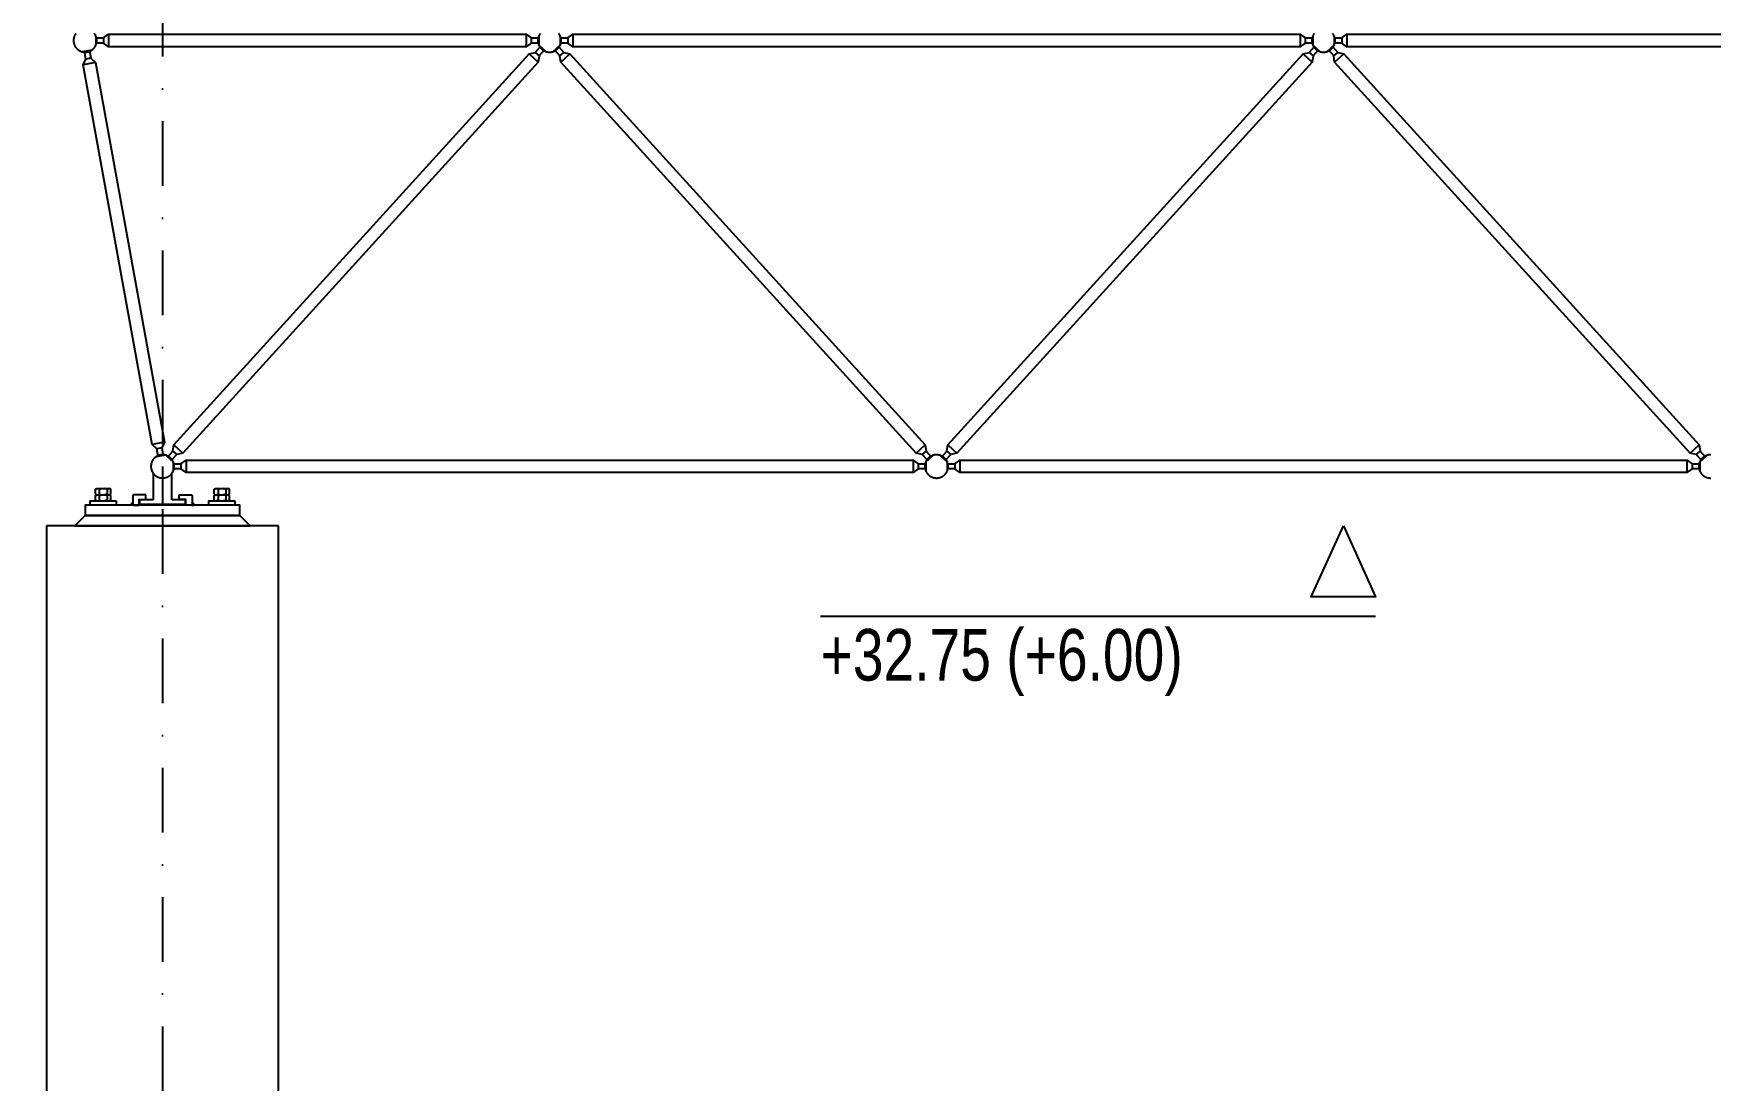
# Model space of a CAD drawing. Header units: centimetres. Extents: x 77182 to 116086, y 20619 to 33555.
# Drawn here: x 103015 to 103665, y 22325 to 22731 of the extents above; entities that cross this region are included whole.
import ezdxf

# ---------------------------------------------------------------- set-up
doc = ezdxf.new("R2010")
doc.units = ezdxf.units.CM
doc.header["$LTSCALE"] = 100
doc.linetypes.add('DASHDOT2', pattern=[0.5, 0.25, -0.125, 0, -0.125])
for name, color, linetype in [('A-ANNO-DIMS', 187, 'Continuous'), ('A-ANNO-GRID', 155, 'DASHDOT2'), ('A-ELEV-01', 255, 'Continuous'), ('A-ELEV-02', 253, 'Continuous')]:
    doc.layers.add(name, color=color, linetype=linetype)
doc.styles.add('Fields_100', font='act_simplex.shx', dxfattribs={"width": 0.8, "height": 20})
doc.dimstyles.new('FIELDS_100', dxfattribs={"dimscale": 0, "dimtxt": 20, "dimasz": 5, "dimexe": 5, "dimexo": 5, "dimgap": 5, "dimtad": 0, "dimdec": 0, "dimzin": 0, "dimdsep": 46, "dimtxsty": 'Fields_100', "dimblk": 'DOT', "dimcen": 0.09, "dimclrt": 50, "dimadec": 0, "dimazin": 0, "dimtfac": 1, "dimtdec": 0, "dimtix": 1, "dimtofl": 0, "dimtmove": 1, "dimatfit": 3, "dimfxl": 5, "dimfxlon": 1, "dimtolj": 1, "dimtzin": 0, "dimarcsym": 0})

# ---------------------------------------------------------------- blocks, each defined once
blk = doc.blocks.new('SOMUN')
for p, q in [((-9.8, 7.1), (-8.2, 8)), ((-9.8, 0.9), (-9.8, 7.1)), ((-9.8, 0.9), (-8.2, 0)), ((-8.2, 8), (-5, 8)), ((-8.2, 0), (-5, 0)), ((-5, 7.1), (-6.6, 8)), ((-5, 0.9), (-6.6, 0)), ((-5, 8), (5, 8)), ((-5, 7.1), (-1.7, 8)), ((-5, 7.1), (-5, 0.9)), ((-5, 0.9), (-1.7, 0)), ((-5, 0), (5, 0)), ((5, 7.1), (1.7, 8)), ((5, 0.9), (1.7, 0)), ((5, 8), (8.2, 8)), ((5, 7.1), (6.6, 8)), ((5, 7.1), (5, 0.9)), ((5, 0.9), (6.6, 0)), ((5, 0), (8.2, 0)), ((9.8, 7.1), (8.2, 8)), ((9.8, 0.9), (8.2, 0)), ((9.8, 0.9), (9.8, 7.1))]:
    blk.add_line(p, q)
blk = doc.blocks.new('_Dot')
at = {"color": 0, "linetype": 'ByBlock', "lineweight": -2}
blk.add_line((-0.5, 0), (-1, 0), dxfattribs=at)
at = {"color": 0, "linetype": 'ByBlock', "const_width": 0.5}
blk.add_lwpolyline([(-0.25, 0, 1), (0.25, 0, 1)], format="xyb", close=True, dxfattribs=at)
blk = doc.blocks.new('*D17')
at = {"layer": 'A-ANNO-DIMS', "color": 0, "lineweight": -2, "transparency": 16777216}
for p, q in [((103064.7, 23343.48), (103064.7, 23353.48)), ((103069.7, 23348.48), (103933.03, 23348.48)), ((104859.7, 23348.48), (103996.36, 23348.48)), ((104864.7, 23343.48), (104864.7, 23353.48))]:
    blk.add_line(p, q, dxfattribs=at)
at = {"layer": 'DEFPOINTS', "color": 0, "transparency": 16777216}
for p in [(104864.7, 23348.48), (103064.7, 22503.48), (104864.7, 22503.48)]:
    blk.add_point(p, dxfattribs=at)
at = {"layer": 'A-ANNO-DIMS', "color": 0, "lineweight": -2, "transparency": 16777216, "xscale": 5, "yscale": 5, "zscale": 5, "rotation": 180}
blk.add_blockref('_Dot', (103064.7, 23348.48), dxfattribs=at)
at = {"layer": 'A-ANNO-DIMS', "color": 0, "lineweight": -2, "transparency": 16777216, "xscale": 5, "yscale": 5, "zscale": 5}
blk.add_blockref('_Dot', (104864.7, 23348.48), dxfattribs=at)
at = {"layer": 'A-ANNO-DIMS', "color": 50, "transparency": 16777216, "insert": (103964.7, 23348.48), "char_height": 20, "attachment_point": 5, "style": 'Fields_100'}
blk.add_mtext('\\A1;1800', dxfattribs=at)
blk = doc.blocks.new('*D22')
at = {"layer": 'A-ANNO-DIMS', "color": 0, "lineweight": -2, "transparency": 16777216}
for p, q in [((102964.7, 23343.48), (102964.7, 23353.48)), ((102969.7, 23348.48), (102990.65, 23348.48)), ((103059.7, 23348.48), (103038.75, 23348.48)), ((103064.7, 23343.48), (103064.7, 23353.48))]:
    blk.add_line(p, q, dxfattribs=at)
at = {"layer": 'DEFPOINTS', "color": 0, "transparency": 16777216}
for p in [(103064.7, 23348.48), (102964.7, 22503.48), (103064.7, 22503.48)]:
    blk.add_point(p, dxfattribs=at)
at = {"layer": 'A-ANNO-DIMS', "color": 0, "lineweight": -2, "transparency": 16777216, "xscale": 5, "yscale": 5, "zscale": 5, "rotation": 180}
blk.add_blockref('_Dot', (102964.7, 23348.48), dxfattribs=at)
at = {"layer": 'A-ANNO-DIMS', "color": 0, "lineweight": -2, "transparency": 16777216, "xscale": 5, "yscale": 5, "zscale": 5}
blk.add_blockref('_Dot', (103064.7, 23348.48), dxfattribs=at)
at = {"layer": 'A-ANNO-DIMS', "color": 50, "transparency": 16777216, "insert": (103014.7, 23348.48), "char_height": 20, "attachment_point": 5, "style": 'Fields_100'}
blk.add_mtext('\\A1;100', dxfattribs=at)

msp = doc.modelspace()

# ---------------------------------------------------------------- hatches: boundary and pattern name
at = {"layer": 'A-ELEV-02'}
for points in [[(103053.2, 22548.69), (103053.5, 22548.39), (103052.5, 22548.39), (103052.5, 22548.42), (103052.5, 22548.45), (103052.5, 22548.49), (103052.51, 22548.52), (103052.51, 22548.56), (103052.52, 22548.59), (103052.53, 22548.62), (103052.53, 22548.66), (103052.54, 22548.69), (103052.56, 22548.72), (103052.57, 22548.75), (103052.58, 22548.79), (103052.59, 22548.82), (103052.61, 22548.85), (103052.63, 22548.88), (103052.64, 22548.91), (103052.66, 22548.94), (103052.68, 22548.96), (103052.7, 22548.99), (103052.72, 22549.02), (103052.74, 22549.04), (103052.77, 22549.07), (103052.79, 22549.09), (103052.82, 22549.12), (103052.84, 22549.14), (103052.87, 22549.16), (103052.89, 22549.18), (103052.92, 22549.2), (103052.95, 22549.22), (103052.98, 22549.24), (103053.01, 22549.26), (103053.04, 22549.28), (103053.07, 22549.29), (103053.1, 22549.3), (103053.13, 22549.32), (103053.17, 22549.33), (103053.2, 22549.34)], [(103076.2, 22548.69), (103075.9, 22548.39), (103076.9, 22548.39), (103076.9, 22548.42), (103076.9, 22548.45), (103076.89, 22548.49), (103076.89, 22548.52), (103076.88, 22548.56), (103076.88, 22548.59), (103076.87, 22548.62), (103076.86, 22548.66), (103076.85, 22548.69), (103076.84, 22548.72), (103076.83, 22548.75), (103076.81, 22548.79), (103076.8, 22548.82), (103076.78, 22548.85), (103076.77, 22548.88), (103076.75, 22548.91), (103076.73, 22548.94), (103076.71, 22548.96), (103076.69, 22548.99), (103076.67, 22549.02), (103076.65, 22549.04), (103076.63, 22549.07), (103076.6, 22549.09), (103076.58, 22549.12), (103076.55, 22549.14), (103076.53, 22549.16), (103076.5, 22549.18), (103076.47, 22549.2), (103076.44, 22549.22), (103076.42, 22549.24), (103076.39, 22549.26), (103076.36, 22549.28), (103076.32, 22549.29), (103076.29, 22549.3), (103076.26, 22549.32), (103076.23, 22549.33), (103076.2, 22549.34)]]:
    msp.add_hatch(color=256, dxfattribs=at).paths.add_polyline_path(points, flags=0)

# ---------------------------------------------------------------- linework, layer by layer
at = {"elevation": 0}
for points in [[(103046.7, 22549.99), (103046.7, 22548.39), (103036.7, 22548.39), (103036.7, 22549.99), (103046.7, 22549.99)], [(103092.7, 22549.99), (103092.7, 22548.39), (103082.7, 22548.39), (103082.7, 22549.99), (103092.7, 22549.99)]]:
    msp.add_lwpolyline(points, dxfattribs=at)
for points in [[(103030.7, 22540.39), (103098.7, 22540.39), (103094.7, 22544.39), (103034.7, 22544.39)], [(103034.7, 22544.39), (103094.7, 22544.39), (103094.7, 22548.39), (103034.7, 22548.39)]]:
    msp.add_lwpolyline(points, close=True)
at = {"layer": 'A-ANNO-DIMS'}
msp.add_lwpolyline([(103522.42, 22540.39), (103534.92, 22512.89), (103509.92, 22512.89)], close=True, dxfattribs=at)
msp.add_lwpolyline([(103319.77, 22505.39), (103534.92, 22505.39)], dxfattribs=at)
at = {"layer": 'A-ANNO-GRID'}
msp.add_lwpolyline([(103064.7, 23398.48), (103064.7, 21665.39)], dxfattribs=at)
at = {"layer": 'A-ELEV-01'}
for points in [[(103019.7, 22540.39), (103019.7, 21940.39)], [(103109.7, 22540.39), (103019.7, 22540.39)], [(103109.7, 21940.39), (103109.7, 22540.39)]]:
    msp.add_lwpolyline(points, dxfattribs=at)
at = {"layer": 'A-ELEV-02'}
for points in [[(103031.1, 22731.09), (103031.01, 22730.97), (103030.93, 22730.84), (103030.85, 22730.71), (103030.77, 22730.58), (103030.7, 22730.45), (103030.63, 22730.31), (103030.56, 22730.17), (103030.51, 22730.02), (103030.45, 22729.88), (103030.43, 22729.8), (103030.4, 22729.73), (103030.38, 22729.65), (103030.36, 22729.57), (103030.34, 22729.5), (103030.32, 22729.42), (103030.3, 22729.34), (103030.28, 22729.26), (103030.27, 22729.19), (103030.26, 22729.11), (103030.24, 22729.03), (103030.23, 22728.95), (103030.22, 22728.87), (103030.22, 22728.79), (103030.21, 22728.71), (103030.2, 22728.63), (103030.2, 22728.55), (103030.2, 22728.47), (103030.2, 22728.39), (103030.2, 22728.31), (103030.2, 22728.23), (103030.2, 22728.15), (103030.21, 22728.07), (103030.21, 22727.99), (103030.22, 22727.92), (103030.23, 22727.84), (103030.24, 22727.76), (103030.25, 22727.68), (103030.28, 22727.53), (103030.31, 22727.37), (103030.35, 22727.22), (103030.39, 22727.07), (103030.44, 22726.93), (103030.49, 22726.79), (103030.55, 22726.65), (103030.61, 22726.51), (103030.67, 22726.37), (103030.74, 22726.24), (103030.81, 22726.11), (103030.89, 22725.98), (103030.98, 22725.86), (103031.07, 22725.73), (103031.16, 22725.61), (103031.26, 22725.49), (103031.36, 22725.37), (103031.47, 22725.25), (103031.52, 22725.2), (103031.58, 22725.14), (103031.64, 22725.09), (103031.69, 22725.04), (103031.75, 22724.98), (103031.81, 22724.93), (103031.88, 22724.88), (103031.94, 22724.83), (103032, 22724.78), (103032.07, 22724.74), (103032.13, 22724.69), (103032.2, 22724.65), (103032.26, 22724.6), (103032.33, 22724.56), (103032.4, 22724.52), (103032.47, 22724.48), (103032.54, 22724.44), (103032.61, 22724.4), (103032.68, 22724.36), (103032.75, 22724.33), (103032.82, 22724.3), (103032.9, 22724.26), (103032.97, 22724.23), (103033.04, 22724.2), (103033.12, 22724.17), (103033.19, 22724.15), (103033.27, 22724.12), (103033.34, 22724.1), (103033.49, 22724.05), (103033.64, 22724.01), (103033.79, 22723.98), (103033.95, 22723.95), (103034.1, 22723.93), (103034.25, 22723.91), (103034.4, 22723.9), (103034.55, 22723.89), (103034.7, 22723.89), (103034.85, 22723.89), (103035, 22723.9), (103035.15, 22723.91), (103035.3, 22723.93), (103035.45, 22723.95), (103035.6, 22723.98), (103035.75, 22724.01), (103035.9, 22724.05), (103036.05, 22724.1), (103036.13, 22724.12), (103036.2, 22724.15), (103036.28, 22724.17), (103036.35, 22724.2), (103036.43, 22724.23), (103036.5, 22724.26), (103036.57, 22724.3), (103036.64, 22724.33), (103036.71, 22724.36), (103036.79, 22724.4), (103036.86, 22724.44), (103036.93, 22724.48), (103036.99, 22724.52), (103037.06, 22724.56), (103037.13, 22724.6), (103037.2, 22724.65), (103037.26, 22724.69), (103037.33, 22724.74), (103037.39, 22724.78), (103037.46, 22724.83), (103037.52, 22724.88), (103037.58, 22724.93), (103037.64, 22724.98), (103037.7, 22725.04), (103037.76, 22725.09), (103037.82, 22725.14), (103037.87, 22725.2), (103037.93, 22725.25), (103038.04, 22725.37), (103038.14, 22725.49), (103038.24, 22725.61), (103038.33, 22725.73), (103038.42, 22725.86), (103038.5, 22725.98), (103038.58, 22726.11), (103038.65, 22726.24), (103038.72, 22726.37), (103038.79, 22726.51), (103038.85, 22726.65), (103038.9, 22726.79), (103038.95, 22726.93), (103039, 22727.07), (103039.04, 22727.22), (103039.08, 22727.37), (103039.11, 22727.53), (103039.14, 22727.68), (103039.15, 22727.76), (103039.16, 22727.84), (103039.17, 22727.92), (103039.18, 22727.99), (103039.19, 22728.07), (103039.19, 22728.15), (103039.19, 22728.23), (103039.2, 22728.31), (103039.2, 22728.39), (103039.2, 22728.47), (103039.19, 22728.55), (103039.19, 22728.63), (103039.19, 22728.71), (103039.18, 22728.79), (103039.17, 22728.87), (103039.16, 22728.95), (103039.15, 22729.03), (103039.14, 22729.11), (103039.13, 22729.19), (103039.11, 22729.26), (103039.09, 22729.34), (103039.08, 22729.42), (103039.06, 22729.5), (103039.04, 22729.57), (103039.02, 22729.65), (103038.99, 22729.73), (103038.97, 22729.8), (103038.94, 22729.88), (103038.89, 22730.02), (103038.83, 22730.17), (103038.77, 22730.31), (103038.7, 22730.45), (103038.63, 22730.58), (103038.55, 22730.71), (103038.47, 22730.84), (103038.38, 22730.97), (103038.3, 22731.09)], [(103038.8, 22729.39), (103041.8, 22729.39), (103043.8, 22730.8), (103205.6, 22730.8), (103207.6, 22729.39), (103210.6, 22729.39)], [(103043.8, 22730.8), (103043.8, 22725.97)], [(103205.6, 22730.8), (103205.6, 22725.97)], [(103211.1, 22731.09), (103211.01, 22730.97), (103210.93, 22730.84), (103210.85, 22730.71), (103210.77, 22730.58), (103210.7, 22730.45), (103210.63, 22730.31), (103210.56, 22730.17), (103210.51, 22730.02), (103210.45, 22729.88), (103210.43, 22729.8), (103210.4, 22729.73), (103210.38, 22729.65), (103210.36, 22729.57), (103210.34, 22729.5), (103210.32, 22729.42), (103210.3, 22729.34), (103210.28, 22729.26), (103210.27, 22729.19), (103210.26, 22729.11), (103210.24, 22729.03), (103210.23, 22728.95), (103210.22, 22728.87), (103210.22, 22728.79), (103210.21, 22728.71), (103210.2, 22728.63), (103210.2, 22728.55), (103210.2, 22728.47), (103210.2, 22728.39), (103210.2, 22728.31), (103210.2, 22728.23), (103210.2, 22728.15), (103210.21, 22728.07), (103210.21, 22727.99), (103210.22, 22727.92), (103210.23, 22727.84), (103210.24, 22727.76), (103210.25, 22727.68), (103210.28, 22727.53), (103210.31, 22727.37), (103210.35, 22727.22), (103210.39, 22727.07), (103210.44, 22726.93), (103210.49, 22726.79), (103210.55, 22726.65), (103210.61, 22726.51), (103210.67, 22726.37), (103210.74, 22726.24), (103210.81, 22726.11), (103210.89, 22725.98), (103210.98, 22725.86), (103211.07, 22725.73), (103211.16, 22725.61), (103211.26, 22725.49), (103211.36, 22725.37), (103211.47, 22725.25), (103211.52, 22725.2), (103211.58, 22725.14), (103211.64, 22725.09), (103211.69, 22725.04), (103211.75, 22724.98), (103211.81, 22724.93), (103211.88, 22724.88), (103211.94, 22724.83), (103212, 22724.78), (103212.07, 22724.74), (103212.13, 22724.69), (103212.2, 22724.65), (103212.26, 22724.6), (103212.33, 22724.56), (103212.4, 22724.52), (103212.47, 22724.48), (103212.54, 22724.44), (103212.61, 22724.4), (103212.68, 22724.36), (103212.75, 22724.33), (103212.82, 22724.3), (103212.9, 22724.26), (103212.97, 22724.23), (103213.04, 22724.2), (103213.12, 22724.17), (103213.19, 22724.15), (103213.27, 22724.12), (103213.34, 22724.1), (103213.49, 22724.05), (103213.64, 22724.01), (103213.79, 22723.98), (103213.95, 22723.95), (103214.1, 22723.93), (103214.25, 22723.91), (103214.4, 22723.9), (103214.55, 22723.89), (103214.7, 22723.89), (103214.85, 22723.89), (103215, 22723.9), (103215.15, 22723.91), (103215.3, 22723.93), (103215.45, 22723.95), (103215.6, 22723.98), (103215.75, 22724.01), (103215.9, 22724.05), (103216.05, 22724.1), (103216.13, 22724.12), (103216.2, 22724.15), (103216.28, 22724.17), (103216.35, 22724.2), (103216.43, 22724.23), (103216.5, 22724.26), (103216.57, 22724.3), (103216.64, 22724.33), (103216.71, 22724.36), (103216.79, 22724.4), (103216.86, 22724.44), (103216.93, 22724.48), (103216.99, 22724.52), (103217.06, 22724.56), (103217.13, 22724.6), (103217.2, 22724.65), (103217.26, 22724.69), (103217.33, 22724.74), (103217.39, 22724.78), (103217.46, 22724.83), (103217.52, 22724.88), (103217.58, 22724.93), (103217.64, 22724.98), (103217.7, 22725.04), (103217.76, 22725.09), (103217.82, 22725.14), (103217.87, 22725.2), (103217.93, 22725.25), (103218.04, 22725.37), (103218.14, 22725.49), (103218.24, 22725.61), (103218.33, 22725.73), (103218.42, 22725.86), (103218.5, 22725.98), (103218.58, 22726.11), (103218.65, 22726.24), (103218.72, 22726.37), (103218.79, 22726.51), (103218.85, 22726.65), (103218.9, 22726.79), (103218.95, 22726.93), (103219, 22727.07), (103219.04, 22727.22), (103219.08, 22727.37), (103219.11, 22727.53), (103219.14, 22727.68), (103219.15, 22727.76), (103219.16, 22727.84), (103219.17, 22727.92), (103219.18, 22727.99), (103219.19, 22728.07), (103219.19, 22728.15), (103219.19, 22728.23), (103219.2, 22728.31), (103219.2, 22728.39), (103219.2, 22728.47), (103219.19, 22728.55), (103219.19, 22728.63), (103219.19, 22728.71), (103219.18, 22728.79), (103219.17, 22728.87), (103219.16, 22728.95), (103219.15, 22729.03), (103219.14, 22729.11), (103219.13, 22729.19), (103219.11, 22729.26), (103219.09, 22729.34), (103219.08, 22729.42), (103219.06, 22729.5), (103219.04, 22729.57), (103219.02, 22729.65), (103218.99, 22729.73), (103218.97, 22729.8), (103218.94, 22729.88), (103218.89, 22730.02), (103218.83, 22730.17), (103218.77, 22730.31), (103218.7, 22730.45), (103218.63, 22730.58), (103218.55, 22730.71), (103218.47, 22730.84), (103218.38, 22730.97), (103218.3, 22731.09)], [(103218.8, 22729.39), (103221.8, 22729.39), (103223.8, 22730.8), (103505.6, 22730.8), (103507.6, 22729.39), (103510.6, 22729.39)], [(103223.8, 22730.8), (103223.8, 22725.97)], [(103505.6, 22730.8), (103505.6, 22725.97)], [(103511.1, 22731.09), (103511.01, 22730.97), (103510.93, 22730.84), (103510.85, 22730.71), (103510.77, 22730.58), (103510.7, 22730.45), (103510.63, 22730.31), (103510.56, 22730.17), (103510.51, 22730.02), (103510.45, 22729.88), (103510.43, 22729.8), (103510.4, 22729.73), (103510.38, 22729.65), (103510.36, 22729.57), (103510.34, 22729.5), (103510.32, 22729.42), (103510.3, 22729.34), (103510.28, 22729.26), (103510.27, 22729.19), (103510.26, 22729.11), (103510.24, 22729.03), (103510.23, 22728.95), (103510.22, 22728.87), (103510.22, 22728.79), (103510.21, 22728.71), (103510.2, 22728.63), (103510.2, 22728.55), (103510.2, 22728.47), (103510.2, 22728.39), (103510.2, 22728.31), (103510.2, 22728.23), (103510.2, 22728.15), (103510.21, 22728.07), (103510.21, 22727.99), (103510.22, 22727.92), (103510.23, 22727.84), (103510.24, 22727.76), (103510.25, 22727.68), (103510.28, 22727.53), (103510.31, 22727.37), (103510.35, 22727.22), (103510.39, 22727.07), (103510.44, 22726.93), (103510.49, 22726.79), (103510.55, 22726.65), (103510.61, 22726.51), (103510.67, 22726.37), (103510.74, 22726.24), (103510.81, 22726.11), (103510.89, 22725.98), (103510.98, 22725.86), (103511.07, 22725.73), (103511.16, 22725.61), (103511.26, 22725.49), (103511.36, 22725.37), (103511.47, 22725.25), (103511.52, 22725.2), (103511.58, 22725.14), (103511.64, 22725.09), (103511.69, 22725.04), (103511.75, 22724.98), (103511.81, 22724.93), (103511.88, 22724.88), (103511.94, 22724.83), (103512, 22724.78), (103512.07, 22724.74), (103512.13, 22724.69), (103512.2, 22724.65), (103512.26, 22724.6), (103512.33, 22724.56), (103512.4, 22724.52), (103512.47, 22724.48), (103512.54, 22724.44), (103512.61, 22724.4), (103512.68, 22724.36), (103512.75, 22724.33), (103512.82, 22724.3), (103512.9, 22724.26), (103512.97, 22724.23), (103513.04, 22724.2), (103513.12, 22724.17), (103513.19, 22724.15), (103513.27, 22724.12), (103513.34, 22724.1), (103513.49, 22724.05), (103513.64, 22724.01), (103513.79, 22723.98), (103513.95, 22723.95), (103514.1, 22723.93), (103514.25, 22723.91), (103514.4, 22723.9), (103514.55, 22723.89), (103514.7, 22723.89), (103514.85, 22723.89), (103515, 22723.9), (103515.15, 22723.91), (103515.3, 22723.93), (103515.45, 22723.95), (103515.6, 22723.98), (103515.75, 22724.01), (103515.9, 22724.05), (103516.05, 22724.1), (103516.13, 22724.12), (103516.2, 22724.15), (103516.28, 22724.17), (103516.35, 22724.2), (103516.43, 22724.23), (103516.5, 22724.26), (103516.57, 22724.3), (103516.64, 22724.33), (103516.71, 22724.36), (103516.79, 22724.4), (103516.86, 22724.44), (103516.93, 22724.48), (103516.99, 22724.52), (103517.06, 22724.56), (103517.13, 22724.6), (103517.2, 22724.65), (103517.26, 22724.69), (103517.33, 22724.74), (103517.39, 22724.78), (103517.46, 22724.83), (103517.52, 22724.88), (103517.58, 22724.93), (103517.64, 22724.98), (103517.7, 22725.04), (103517.76, 22725.09), (103517.82, 22725.14), (103517.87, 22725.2), (103517.93, 22725.25), (103518.04, 22725.37), (103518.14, 22725.49), (103518.24, 22725.61), (103518.33, 22725.73), (103518.42, 22725.86), (103518.5, 22725.98), (103518.58, 22726.11), (103518.65, 22726.24), (103518.72, 22726.37), (103518.79, 22726.51), (103518.85, 22726.65), (103518.9, 22726.79), (103518.95, 22726.93), (103519, 22727.07), (103519.04, 22727.22), (103519.08, 22727.37), (103519.11, 22727.53), (103519.14, 22727.68), (103519.15, 22727.76), (103519.16, 22727.84), (103519.17, 22727.92), (103519.18, 22727.99), (103519.19, 22728.07), (103519.19, 22728.15), (103519.19, 22728.23), (103519.2, 22728.31), (103519.2, 22728.39), (103519.2, 22728.47), (103519.19, 22728.55), (103519.19, 22728.63), (103519.19, 22728.71), (103519.18, 22728.79), (103519.17, 22728.87), (103519.16, 22728.95), (103519.15, 22729.03), (103519.14, 22729.11), (103519.13, 22729.19), (103519.11, 22729.26), (103519.09, 22729.34), (103519.08, 22729.42), (103519.06, 22729.5), (103519.04, 22729.57), (103519.02, 22729.65), (103518.99, 22729.73), (103518.97, 22729.8), (103518.94, 22729.88), (103518.89, 22730.02), (103518.83, 22730.17), (103518.77, 22730.31), (103518.7, 22730.45), (103518.63, 22730.58), (103518.55, 22730.71), (103518.47, 22730.84), (103518.38, 22730.97), (103518.3, 22731.09)], [(103518.8, 22729.39), (103521.8, 22729.39), (103523.8, 22730.8), (103805.6, 22730.8), (103807.6, 22729.39), (103810.6, 22729.39)], [(103523.8, 22730.8), (103523.8, 22725.97)], [(103037.26, 22724.68), (103033.61, 22724.02)], [(103062.98, 22567.24), (103062.44, 22570.19), (103060.69, 22571.91), (103033.95, 22719), (103034.98, 22721.22), (103034.45, 22724.17)], [(103036.41, 22724.53), (103036.95, 22721.58), (103038.7, 22719.87), (103065.45, 22572.77), (103064.41, 22570.55), (103064.95, 22567.6)], [(103038.8, 22730.24), (103038.8, 22726.53)], [(103210.6, 22727.39), (103207.6, 22727.39), (103205.6, 22725.97), (103043.8, 22725.97), (103041.8, 22727.39), (103038.8, 22727.39)], [(103041.8, 22729.39), (103041.8, 22727.39)], [(103207.6, 22729.39), (103207.6, 22727.39)], [(103210.57, 22726.6), (103213.31, 22724.11)], [(103210.6, 22730.24), (103210.6, 22726.53)], [(103216.08, 22724.11), (103218.83, 22726.6)], [(103218.8, 22730.24), (103218.8, 22726.53)], [(103510.6, 22727.39), (103507.6, 22727.39), (103505.6, 22725.97), (103223.8, 22725.97), (103221.8, 22727.39), (103218.8, 22727.39)], [(103221.8, 22729.39), (103221.8, 22727.39)], [(103507.6, 22729.39), (103507.6, 22727.39)], [(103510.57, 22726.6), (103513.31, 22724.11)], [(103510.6, 22730.24), (103510.6, 22726.53)], [(103516.08, 22724.11), (103518.83, 22726.6)], [(103518.8, 22730.24), (103518.8, 22726.53)], [(103810.6, 22727.39), (103807.6, 22727.39), (103805.6, 22725.97), (103523.8, 22725.97), (103521.8, 22727.39), (103518.8, 22727.39)], [(103521.8, 22729.39), (103521.8, 22727.39)], [(103038.7, 22719.87), (103033.95, 22719)], [(103036.95, 22721.58), (103034.98, 22721.22)], [(103206.79, 22723.28), (103210.36, 22720.03)], [(103209.18, 22723.81), (103210.66, 22722.46)], [(103218.73, 22722.46), (103220.21, 22723.81)], [(103219.03, 22720.03), (103222.61, 22723.28)], [(103506.79, 22723.28), (103510.36, 22720.03)], [(103509.18, 22723.81), (103510.66, 22722.46)], [(103518.73, 22722.46), (103520.21, 22723.81)], [(103519.03, 22720.03), (103522.61, 22723.28)], [(103065.45, 22572.77), (103060.69, 22571.91)], [(103064.41, 22570.55), (103062.44, 22570.19)], [(103068.73, 22569.31), (103070.21, 22567.97)], [(103069.03, 22571.74), (103072.61, 22568.5)], [(103356.79, 22568.5), (103360.36, 22571.74)], [(103359.18, 22567.97), (103360.66, 22569.31)], [(103368.73, 22569.31), (103370.21, 22567.97)], [(103369.03, 22571.74), (103372.61, 22568.5)], [(103656.79, 22568.5), (103660.36, 22571.74)], [(103659.18, 22567.97), (103660.66, 22569.31)], [(103068.3, 22560.69), (103068.38, 22560.81), (103068.47, 22560.93), (103068.55, 22561.06), (103068.63, 22561.19), (103068.7, 22561.33), (103068.77, 22561.46), (103068.83, 22561.61), (103068.89, 22561.75), (103068.94, 22561.9), (103068.97, 22561.97), (103068.99, 22562.05), (103069.02, 22562.12), (103069.04, 22562.2), (103069.06, 22562.28), (103069.08, 22562.35), (103069.09, 22562.43), (103069.11, 22562.51), (103069.13, 22562.59), (103069.14, 22562.67), (103069.15, 22562.74), (103069.16, 22562.82), (103069.17, 22562.9), (103069.18, 22562.98), (103069.19, 22563.06), (103069.19, 22563.14), (103069.19, 22563.22), (103069.2, 22563.3), (103069.2, 22563.38), (103069.2, 22563.46), (103069.19, 22563.54), (103069.19, 22563.62), (103069.19, 22563.7), (103069.18, 22563.78), (103069.17, 22563.86), (103069.16, 22563.94), (103069.15, 22564.01), (103069.14, 22564.09), (103069.11, 22564.25), (103069.08, 22564.4), (103069.04, 22564.55), (103069, 22564.7), (103068.95, 22564.84), (103068.9, 22564.99), (103068.85, 22565.13), (103068.79, 22565.27), (103068.72, 22565.4), (103068.65, 22565.53), (103068.58, 22565.66), (103068.5, 22565.79), (103068.42, 22565.92), (103068.33, 22566.04), (103068.24, 22566.17), (103068.14, 22566.29), (103068.04, 22566.4), (103067.93, 22566.52), (103067.87, 22566.58), (103067.82, 22566.63), (103067.76, 22566.68), (103067.7, 22566.74), (103067.64, 22566.79), (103067.58, 22566.84), (103067.52, 22566.89), (103067.46, 22566.94), (103067.39, 22566.99), (103067.33, 22567.04), (103067.26, 22567.08), (103067.2, 22567.13), (103067.13, 22567.17), (103067.06, 22567.21), (103066.99, 22567.26), (103066.93, 22567.3), (103066.86, 22567.34), (103066.79, 22567.37), (103066.71, 22567.41), (103066.64, 22567.44), (103066.57, 22567.48), (103066.5, 22567.51), (103066.43, 22567.54), (103066.35, 22567.57), (103066.28, 22567.6), (103066.2, 22567.63), (103066.13, 22567.65), (103066.05, 22567.68), (103065.9, 22567.72), (103065.75, 22567.76), (103065.6, 22567.79), (103065.45, 22567.82), (103065.3, 22567.85), (103065.15, 22567.86), (103065, 22567.88), (103064.85, 22567.88), (103064.7, 22567.89), (103064.55, 22567.88), (103064.4, 22567.88), (103064.25, 22567.86), (103064.1, 22567.85), (103063.95, 22567.82), (103063.79, 22567.79), (103063.64, 22567.76), (103063.49, 22567.72), (103063.34, 22567.68), (103063.27, 22567.65), (103063.19, 22567.63), (103063.12, 22567.6), (103063.04, 22567.57), (103062.97, 22567.54), (103062.9, 22567.51), (103062.82, 22567.48), (103062.75, 22567.44), (103062.68, 22567.41), (103062.61, 22567.37), (103062.54, 22567.34), (103062.47, 22567.3), (103062.4, 22567.26), (103062.33, 22567.21), (103062.26, 22567.17), (103062.2, 22567.13), (103062.13, 22567.08), (103062.07, 22567.04), (103062, 22566.99), (103061.94, 22566.94), (103061.88, 22566.89), (103061.81, 22566.84), (103061.75, 22566.79), (103061.69, 22566.74), (103061.64, 22566.68), (103061.58, 22566.63), (103061.52, 22566.58), (103061.47, 22566.52), (103061.36, 22566.4), (103061.26, 22566.29), (103061.16, 22566.17), (103061.07, 22566.04), (103060.98, 22565.92), (103060.89, 22565.79), (103060.81, 22565.66), (103060.74, 22565.53), (103060.67, 22565.4), (103060.61, 22565.27), (103060.55, 22565.13), (103060.49, 22564.99), (103060.44, 22564.84), (103060.39, 22564.7), (103060.35, 22564.55), (103060.31, 22564.4), (103060.28, 22564.25), (103060.25, 22564.09), (103060.24, 22564.01), (103060.23, 22563.94), (103060.22, 22563.86), (103060.21, 22563.78), (103060.21, 22563.7), (103060.2, 22563.62), (103060.2, 22563.54), (103060.2, 22563.46), (103060.2, 22563.38), (103060.2, 22563.3), (103060.2, 22563.22), (103060.2, 22563.14), (103060.21, 22563.06), (103060.22, 22562.98), (103060.22, 22562.9), (103060.23, 22562.82), (103060.24, 22562.74), (103060.26, 22562.67), (103060.27, 22562.59), (103060.28, 22562.51), (103060.3, 22562.43), (103060.32, 22562.35), (103060.34, 22562.28), (103060.36, 22562.2), (103060.38, 22562.12), (103060.4, 22562.05), (103060.43, 22561.97), (103060.45, 22561.9), (103060.51, 22561.75), (103060.56, 22561.61), (103060.63, 22561.46), (103060.7, 22561.33), (103060.77, 22561.19), (103060.85, 22561.06), (103060.93, 22560.93), (103061.01, 22560.81), (103061.1, 22560.69)], [(103065.79, 22567.75), (103062.14, 22567.09)], [(103064.7, 22563.39), (103064.7, 22548.39)], [(103066.08, 22567.67), (103068.83, 22565.17)], [(103068.8, 22564.39), (103071.8, 22564.39), (103073.8, 22565.8), (103355.6, 22565.8), (103357.6, 22564.39), (103360.6, 22564.39)], [(103068.8, 22565.24), (103068.8, 22561.53)], [(103360.6, 22562.39), (103357.6, 22562.39), (103355.6, 22560.97), (103073.8, 22560.97), (103071.8, 22562.39), (103068.8, 22562.39)], [(103071.8, 22564.39), (103071.8, 22562.39)], [(103073.8, 22565.8), (103073.8, 22560.97)], [(103355.6, 22565.8), (103355.6, 22560.97)], [(103357.6, 22564.39), (103357.6, 22562.39)], [(103360.57, 22565.17), (103363.31, 22567.67)], [(103360.6, 22565.24), (103360.6, 22561.53)], [(103366.08, 22567.67), (103368.83, 22565.17)], [(103368.8, 22564.39), (103371.8, 22564.39), (103373.8, 22565.8), (103655.6, 22565.8), (103657.6, 22564.39), (103660.6, 22564.39)], [(103368.8, 22565.24), (103368.8, 22561.53)], [(103660.6, 22562.39), (103657.6, 22562.39), (103655.6, 22560.97), (103373.8, 22560.97), (103371.8, 22562.39), (103368.8, 22562.39)], [(103371.8, 22564.39), (103371.8, 22562.39)], [(103373.8, 22565.8), (103373.8, 22560.97)], [(103655.6, 22565.8), (103655.6, 22560.97)], [(103657.6, 22564.39), (103657.6, 22562.39)], [(103664.8, 22567.89), (103664.7, 22567.89), (103664.6, 22567.89), (103664.5, 22567.88), (103664.4, 22567.88), (103664.29, 22567.87), (103664.19, 22567.86), (103664.09, 22567.84), (103663.98, 22567.83), (103663.88, 22567.81), (103663.77, 22567.79), (103663.67, 22567.77), (103663.56, 22567.74), (103663.46, 22567.71), (103663.35, 22567.68), (103663.25, 22567.65), (103663.15, 22567.61), (103663.04, 22567.57), (103662.94, 22567.53), (103662.83, 22567.48), (103662.73, 22567.43), (103662.63, 22567.38), (103662.53, 22567.33), (103662.43, 22567.27), (103662.33, 22567.21), (103662.24, 22567.15), (103662.14, 22567.09), (103662.04, 22567.02), (103661.95, 22566.95), (103661.86, 22566.88), (103661.77, 22566.81), (103661.68, 22566.73), (103661.6, 22566.65), (103661.52, 22566.57), (103661.43, 22566.49), (103661.36, 22566.4), (103661.28, 22566.31), (103661.2, 22566.22), (103661.13, 22566.13), (103661.06, 22566.04), (103661, 22565.94), (103660.93, 22565.85), (103660.87, 22565.75), (103660.81, 22565.65), (103660.75, 22565.55), (103660.7, 22565.45), (103660.65, 22565.35), (103660.6, 22565.25), (103660.56, 22565.15), (103660.51, 22565.04), (103660.47, 22564.94), (103660.44, 22564.83), (103660.4, 22564.73), (103660.37, 22564.62), (103660.34, 22564.52), (103660.32, 22564.41), (103660.29, 22564.31), (103660.27, 22564.21), (103660.25, 22564.1), (103660.24, 22564), (103660.23, 22563.89), (103660.22, 22563.79), (103660.21, 22563.69), (103660.2, 22563.59), (103660.2, 22563.49), (103660.2, 22563.39), (103660.2, 22563.29), (103660.2, 22563.19), (103660.21, 22563.08), (103660.22, 22562.98), (103660.23, 22562.88), (103660.24, 22562.78), (103660.25, 22562.67), (103660.27, 22562.57), (103660.29, 22562.46), (103660.32, 22562.36), (103660.34, 22562.25), (103660.37, 22562.15), (103660.4, 22562.04), (103660.44, 22561.94), (103660.47, 22561.83), (103660.51, 22561.73), (103660.56, 22561.63), (103660.6, 22561.52), (103660.65, 22561.42), (103660.7, 22561.32), (103660.75, 22561.22), (103660.81, 22561.12), (103660.87, 22561.02), (103660.93, 22560.92), (103661, 22560.83), (103661.06, 22560.73), (103661.13, 22560.64), (103661.2, 22560.55), (103661.28, 22560.46), (103661.36, 22560.37), (103661.43, 22560.29), (103661.52, 22560.2), (103661.6, 22560.12), (103661.68, 22560.04), (103661.77, 22559.97), (103661.86, 22559.89), (103661.95, 22559.82), (103662.04, 22559.75), (103662.14, 22559.68), (103662.24, 22559.62), (103662.33, 22559.56), (103662.43, 22559.5), (103662.53, 22559.44), (103662.63, 22559.39), (103662.73, 22559.34), (103662.83, 22559.29), (103662.94, 22559.25), (103663.04, 22559.2), (103663.15, 22559.16), (103663.25, 22559.13), (103663.35, 22559.09), (103663.46, 22559.06), (103663.56, 22559.03), (103663.67, 22559.01), (103663.77, 22558.98), (103663.88, 22558.96), (103663.98, 22558.94), (103664.09, 22558.93), (103664.19, 22558.92), (103664.29, 22558.9), (103664.4, 22558.9), (103664.5, 22558.89), (103664.6, 22558.89), (103664.7, 22558.89), (103664.8, 22558.89)], [(103660.57, 22565.17), (103663.31, 22567.67)], [(103660.6, 22565.24), (103660.6, 22561.53)], [(103061.1, 22560.69), (103061.1, 22550.39)], [(103068.3, 22550.39), (103068.3, 22560.69)], [(103053.2, 22549.34), (103053.18, 22549.33), (103053.16, 22549.33), (103053.14, 22549.32), (103053.13, 22549.32), (103053.11, 22549.31), (103053.09, 22549.3), (103053.07, 22549.29), (103053.06, 22549.28), (103053.04, 22549.28), (103053.02, 22549.27), (103053.01, 22549.26), (103052.99, 22549.25), (103052.97, 22549.24), (103052.96, 22549.23), (103052.94, 22549.22), (103052.92, 22549.2), (103052.91, 22549.19), (103052.89, 22549.18), (103052.87, 22549.17), (103052.86, 22549.16), (103052.84, 22549.14), (103052.83, 22549.13), (103052.81, 22549.12), (103052.8, 22549.1), (103052.78, 22549.09), (103052.77, 22549.07), (103052.76, 22549.06), (103052.74, 22549.04), (103052.73, 22549.03), (103052.72, 22549.01), (103052.7, 22548.99), (103052.69, 22548.98), (103052.68, 22548.96), (103052.67, 22548.94), (103052.66, 22548.93), (103052.65, 22548.91), (103052.64, 22548.89), (103052.62, 22548.88), (103052.62, 22548.86), (103052.61, 22548.84), (103052.6, 22548.82), (103052.59, 22548.8), (103052.58, 22548.78), (103052.57, 22548.77), (103052.56, 22548.75), (103052.56, 22548.73), (103052.55, 22548.71), (103052.54, 22548.69), (103052.54, 22548.67), (103052.53, 22548.65), (103052.53, 22548.63), (103052.52, 22548.61), (103052.52, 22548.59), (103052.52, 22548.58), (103052.51, 22548.56), (103052.51, 22548.54), (103052.51, 22548.52), (103052.5, 22548.5), (103052.5, 22548.48), (103052.5, 22548.46), (103052.5, 22548.44), (103052.5, 22548.42), (103052.5, 22548.41), (103052.5, 22548.39)], [(103053.5, 22548.39), (103053.2, 22548.69)], [(103061.1, 22550.39), (103055.8, 22550.39)], [(103055.8, 22550.39), (103055.8, 22548.79)], [(103055.8, 22548.79), (103073.6, 22548.79)], [(103056, 22548.39), (103056, 22548.59)], [(103056, 22548.59), (103073.39, 22548.59)], [(103056.05, 22548.59), (103056.05, 22548.79)], [(103073.6, 22550.39), (103068.3, 22550.39)], [(103073.35, 22548.59), (103073.35, 22548.79)], [(103073.39, 22548.39), (103073.39, 22548.59)], [(103073.6, 22548.79), (103073.6, 22550.39)], [(103075.9, 22548.39), (103076.2, 22548.69)], [(103076.9, 22548.39), (103076.9, 22548.41), (103076.9, 22548.42), (103076.9, 22548.44), (103076.89, 22548.46), (103076.89, 22548.48), (103076.89, 22548.5), (103076.89, 22548.52), (103076.89, 22548.54), (103076.88, 22548.56), (103076.88, 22548.58), (103076.88, 22548.59), (103076.87, 22548.61), (103076.87, 22548.63), (103076.86, 22548.65), (103076.86, 22548.67), (103076.85, 22548.69), (103076.84, 22548.71), (103076.84, 22548.73), (103076.83, 22548.75), (103076.82, 22548.77), (103076.82, 22548.78), (103076.81, 22548.8), (103076.8, 22548.82), (103076.79, 22548.84), (103076.78, 22548.86), (103076.77, 22548.88), (103076.76, 22548.89), (103076.75, 22548.91), (103076.74, 22548.93), (103076.73, 22548.94), (103076.72, 22548.96), (103076.7, 22548.98), (103076.69, 22548.99), (103076.68, 22549.01), (103076.67, 22549.03), (103076.65, 22549.04), (103076.64, 22549.06), (103076.63, 22549.07), (103076.61, 22549.09), (103076.6, 22549.1), (103076.58, 22549.12), (103076.57, 22549.13), (103076.55, 22549.14), (103076.54, 22549.16), (103076.52, 22549.17), (103076.51, 22549.18), (103076.49, 22549.19), (103076.47, 22549.2), (103076.46, 22549.22), (103076.44, 22549.23), (103076.42, 22549.24), (103076.41, 22549.25), (103076.39, 22549.26), (103076.37, 22549.27), (103076.36, 22549.28), (103076.34, 22549.28), (103076.32, 22549.29), (103076.3, 22549.3), (103076.29, 22549.31), (103076.27, 22549.32), (103076.25, 22549.32), (103076.23, 22549.33), (103076.22, 22549.33), (103076.2, 22549.34)], [(103053.5, 22548.39), (103052.5, 22548.39)], [(103073.39, 22548.39), (103056, 22548.39)], [(103075.9, 22548.39), (103076.9, 22548.39)]]:
    msp.add_lwpolyline(points, dxfattribs=at)
for points in [[(103066.72, 22567.09), (103068.73, 22569.31), (103069.03, 22571.74), (103206.79, 22723.28), (103209.18, 22723.81), (103211.2, 22726.03), (103212.68, 22724.68), (103210.66, 22722.46), (103210.36, 22720.03), (103072.61, 22568.5), (103070.21, 22567.97), (103068.2, 22565.75)], [(103361.2, 22565.75), (103359.18, 22567.97), (103356.79, 22568.5), (103219.03, 22720.03), (103218.73, 22722.46), (103216.72, 22724.68), (103218.2, 22726.03), (103220.21, 22723.81), (103222.61, 22723.28), (103360.36, 22571.74), (103360.66, 22569.31), (103362.68, 22567.09)], [(103366.72, 22567.09), (103368.73, 22569.31), (103369.03, 22571.74), (103506.79, 22723.28), (103509.18, 22723.81), (103511.2, 22726.03), (103512.68, 22724.68), (103510.66, 22722.46), (103510.36, 22720.03), (103372.61, 22568.5), (103370.21, 22567.97), (103368.2, 22565.75)], [(103661.2, 22565.75), (103659.18, 22567.97), (103656.79, 22568.5), (103519.03, 22720.03), (103518.73, 22722.46), (103516.72, 22724.68), (103518.2, 22726.03), (103520.21, 22723.81), (103522.61, 22723.28), (103660.36, 22571.74), (103660.66, 22569.31), (103662.68, 22567.09)], [(103069.2, 22563.39), (103069.2, 22563.49), (103069.19, 22563.59), (103069.19, 22563.69), (103069.18, 22563.79), (103069.17, 22563.89), (103069.16, 22564), (103069.14, 22564.1), (103069.12, 22564.21), (103069.1, 22564.31), (103069.08, 22564.41), (103069.05, 22564.52), (103069.02, 22564.62), (103068.99, 22564.73), (103068.96, 22564.83), (103068.92, 22564.94), (103068.88, 22565.04), (103068.84, 22565.15), (103068.79, 22565.25), (103068.75, 22565.35), (103068.69, 22565.45), (103068.64, 22565.55), (103068.58, 22565.65), (103068.53, 22565.75), (103068.46, 22565.85), (103068.4, 22565.94), (103068.33, 22566.04), (103068.26, 22566.13), (103068.19, 22566.22), (103068.12, 22566.31), (103068.04, 22566.4), (103067.96, 22566.49), (103067.88, 22566.57), (103067.8, 22566.65), (103067.71, 22566.73), (103067.62, 22566.81), (103067.53, 22566.88), (103067.44, 22566.95), (103067.35, 22567.02), (103067.26, 22567.09), (103067.16, 22567.15), (103067.06, 22567.21), (103066.96, 22567.27), (103066.86, 22567.33), (103066.76, 22567.38), (103066.66, 22567.43), (103066.56, 22567.48), (103066.46, 22567.53), (103066.35, 22567.57), (103066.25, 22567.61), (103066.15, 22567.65), (103066.04, 22567.68), (103065.94, 22567.71), (103065.83, 22567.74), (103065.73, 22567.77), (103065.62, 22567.79), (103065.52, 22567.81), (103065.41, 22567.83), (103065.31, 22567.84), (103065.2, 22567.86), (103065.1, 22567.87), (103065, 22567.88), (103064.9, 22567.88), (103064.8, 22567.89), (103064.7, 22567.89), (103064.6, 22567.89), (103064.5, 22567.88), (103064.4, 22567.88), (103064.29, 22567.87), (103064.19, 22567.86), (103064.09, 22567.84), (103063.98, 22567.83), (103063.88, 22567.81), (103063.77, 22567.79), (103063.67, 22567.77), (103063.56, 22567.74), (103063.46, 22567.71), (103063.35, 22567.68), (103063.25, 22567.65), (103063.15, 22567.61), (103063.04, 22567.57), (103062.94, 22567.53), (103062.83, 22567.48), (103062.73, 22567.43), (103062.63, 22567.38), (103062.53, 22567.33), (103062.43, 22567.27), (103062.33, 22567.21), (103062.24, 22567.15), (103062.14, 22567.09), (103062.04, 22567.02), (103061.95, 22566.95), (103061.86, 22566.88), (103061.77, 22566.81), (103061.68, 22566.73), (103061.6, 22566.65), (103061.52, 22566.57), (103061.43, 22566.49), (103061.36, 22566.4), (103061.28, 22566.31), (103061.2, 22566.22), (103061.13, 22566.13), (103061.06, 22566.04), (103061, 22565.94), (103060.93, 22565.85), (103060.87, 22565.75), (103060.81, 22565.65), (103060.75, 22565.55), (103060.7, 22565.45), (103060.65, 22565.35), (103060.6, 22565.25), (103060.56, 22565.15), (103060.51, 22565.04), (103060.47, 22564.94), (103060.44, 22564.83), (103060.4, 22564.73), (103060.37, 22564.62), (103060.34, 22564.52), (103060.32, 22564.41), (103060.29, 22564.31), (103060.27, 22564.21), (103060.25, 22564.1), (103060.24, 22564), (103060.23, 22563.89), (103060.22, 22563.79), (103060.21, 22563.69), (103060.2, 22563.59), (103060.2, 22563.49), (103060.2, 22563.39), (103060.2, 22563.29), (103060.2, 22563.19), (103060.21, 22563.08), (103060.22, 22562.98), (103060.23, 22562.88), (103060.24, 22562.78), (103060.25, 22562.67), (103060.27, 22562.57), (103060.29, 22562.46), (103060.32, 22562.36), (103060.34, 22562.25), (103060.37, 22562.15), (103060.4, 22562.04), (103060.44, 22561.94), (103060.47, 22561.83), (103060.51, 22561.73), (103060.56, 22561.63), (103060.6, 22561.52), (103060.65, 22561.42), (103060.7, 22561.32), (103060.75, 22561.22), (103060.81, 22561.12), (103060.87, 22561.02), (103060.93, 22560.92), (103061, 22560.83), (103061.06, 22560.73), (103061.13, 22560.64), (103061.2, 22560.55), (103061.28, 22560.46), (103061.36, 22560.37), (103061.43, 22560.29), (103061.52, 22560.2), (103061.6, 22560.12), (103061.68, 22560.04), (103061.77, 22559.97), (103061.86, 22559.89), (103061.95, 22559.82), (103062.04, 22559.75), (103062.14, 22559.68), (103062.24, 22559.62), (103062.33, 22559.56), (103062.43, 22559.5), (103062.53, 22559.44), (103062.63, 22559.39), (103062.73, 22559.34), (103062.83, 22559.29), (103062.94, 22559.25), (103063.04, 22559.2), (103063.15, 22559.16), (103063.25, 22559.13), (103063.35, 22559.09), (103063.46, 22559.06), (103063.56, 22559.03), (103063.67, 22559.01), (103063.77, 22558.98), (103063.88, 22558.96), (103063.98, 22558.94), (103064.09, 22558.93), (103064.19, 22558.92), (103064.29, 22558.9), (103064.4, 22558.9), (103064.5, 22558.89), (103064.6, 22558.89), (103064.7, 22558.89), (103064.8, 22558.89), (103064.9, 22558.89), (103065, 22558.9), (103065.1, 22558.9), (103065.2, 22558.92), (103065.31, 22558.93), (103065.41, 22558.94), (103065.52, 22558.96), (103065.62, 22558.98), (103065.73, 22559.01), (103065.83, 22559.03), (103065.94, 22559.06), (103066.04, 22559.09), (103066.15, 22559.13), (103066.25, 22559.16), (103066.35, 22559.2), (103066.46, 22559.25), (103066.56, 22559.29), (103066.66, 22559.34), (103066.76, 22559.39), (103066.86, 22559.44), (103066.96, 22559.5), (103067.06, 22559.56), (103067.16, 22559.62), (103067.26, 22559.68), (103067.35, 22559.75), (103067.44, 22559.82), (103067.53, 22559.89), (103067.62, 22559.97), (103067.71, 22560.04), (103067.8, 22560.12), (103067.88, 22560.2), (103067.96, 22560.29), (103068.04, 22560.37), (103068.12, 22560.46), (103068.19, 22560.55), (103068.26, 22560.64), (103068.33, 22560.73), (103068.4, 22560.83), (103068.46, 22560.92), (103068.53, 22561.02), (103068.58, 22561.12), (103068.64, 22561.22), (103068.69, 22561.32), (103068.75, 22561.42), (103068.79, 22561.52), (103068.84, 22561.63), (103068.88, 22561.73), (103068.92, 22561.83), (103068.96, 22561.94), (103068.99, 22562.04), (103069.02, 22562.15), (103069.05, 22562.25), (103069.08, 22562.36), (103069.1, 22562.46), (103069.12, 22562.57), (103069.14, 22562.67), (103069.16, 22562.78), (103069.17, 22562.88), (103069.18, 22562.98), (103069.19, 22563.08), (103069.19, 22563.19), (103069.2, 22563.29)], [(103369.2, 22563.39), (103369.2, 22563.49), (103369.19, 22563.59), (103369.19, 22563.69), (103369.18, 22563.79), (103369.17, 22563.89), (103369.16, 22564), (103369.14, 22564.1), (103369.12, 22564.21), (103369.1, 22564.31), (103369.08, 22564.41), (103369.05, 22564.52), (103369.02, 22564.62), (103368.99, 22564.73), (103368.96, 22564.83), (103368.92, 22564.94), (103368.88, 22565.04), (103368.84, 22565.15), (103368.79, 22565.25), (103368.75, 22565.35), (103368.69, 22565.45), (103368.64, 22565.55), (103368.58, 22565.65), (103368.53, 22565.75), (103368.46, 22565.85), (103368.4, 22565.94), (103368.33, 22566.04), (103368.26, 22566.13), (103368.19, 22566.22), (103368.12, 22566.31), (103368.04, 22566.4), (103367.96, 22566.49), (103367.88, 22566.57), (103367.8, 22566.65), (103367.71, 22566.73), (103367.62, 22566.81), (103367.53, 22566.88), (103367.44, 22566.95), (103367.35, 22567.02), (103367.26, 22567.09), (103367.16, 22567.15), (103367.06, 22567.21), (103366.96, 22567.27), (103366.86, 22567.33), (103366.76, 22567.38), (103366.66, 22567.43), (103366.56, 22567.48), (103366.46, 22567.53), (103366.35, 22567.57), (103366.25, 22567.61), (103366.15, 22567.65), (103366.04, 22567.68), (103365.94, 22567.71), (103365.83, 22567.74), (103365.73, 22567.77), (103365.62, 22567.79), (103365.52, 22567.81), (103365.41, 22567.83), (103365.31, 22567.84), (103365.2, 22567.86), (103365.1, 22567.87), (103365, 22567.88), (103364.9, 22567.88), (103364.8, 22567.89), (103364.7, 22567.89), (103364.6, 22567.89), (103364.5, 22567.88), (103364.4, 22567.88), (103364.29, 22567.87), (103364.19, 22567.86), (103364.09, 22567.84), (103363.98, 22567.83), (103363.88, 22567.81), (103363.77, 22567.79), (103363.67, 22567.77), (103363.56, 22567.74), (103363.46, 22567.71), (103363.35, 22567.68), (103363.25, 22567.65), (103363.15, 22567.61), (103363.04, 22567.57), (103362.94, 22567.53), (103362.83, 22567.48), (103362.73, 22567.43), (103362.63, 22567.38), (103362.53, 22567.33), (103362.43, 22567.27), (103362.33, 22567.21), (103362.24, 22567.15), (103362.14, 22567.09), (103362.04, 22567.02), (103361.95, 22566.95), (103361.86, 22566.88), (103361.77, 22566.81), (103361.68, 22566.73), (103361.6, 22566.65), (103361.52, 22566.57), (103361.43, 22566.49), (103361.36, 22566.4), (103361.28, 22566.31), (103361.2, 22566.22), (103361.13, 22566.13), (103361.06, 22566.04), (103361, 22565.94), (103360.93, 22565.85), (103360.87, 22565.75), (103360.81, 22565.65), (103360.75, 22565.55), (103360.7, 22565.45), (103360.65, 22565.35), (103360.6, 22565.25), (103360.56, 22565.15), (103360.51, 22565.04), (103360.47, 22564.94), (103360.44, 22564.83), (103360.4, 22564.73), (103360.37, 22564.62), (103360.34, 22564.52), (103360.32, 22564.41), (103360.29, 22564.31), (103360.27, 22564.21), (103360.25, 22564.1), (103360.24, 22564), (103360.23, 22563.89), (103360.22, 22563.79), (103360.21, 22563.69), (103360.2, 22563.59), (103360.2, 22563.49), (103360.2, 22563.39), (103360.2, 22563.29), (103360.2, 22563.19), (103360.21, 22563.08), (103360.22, 22562.98), (103360.23, 22562.88), (103360.24, 22562.78), (103360.25, 22562.67), (103360.27, 22562.57), (103360.29, 22562.46), (103360.32, 22562.36), (103360.34, 22562.25), (103360.37, 22562.15), (103360.4, 22562.04), (103360.44, 22561.94), (103360.47, 22561.83), (103360.51, 22561.73), (103360.56, 22561.63), (103360.6, 22561.52), (103360.65, 22561.42), (103360.7, 22561.32), (103360.75, 22561.22), (103360.81, 22561.12), (103360.87, 22561.02), (103360.93, 22560.92), (103361, 22560.83), (103361.06, 22560.73), (103361.13, 22560.64), (103361.2, 22560.55), (103361.28, 22560.46), (103361.36, 22560.37), (103361.43, 22560.29), (103361.52, 22560.2), (103361.6, 22560.12), (103361.68, 22560.04), (103361.77, 22559.97), (103361.86, 22559.89), (103361.95, 22559.82), (103362.04, 22559.75), (103362.14, 22559.68), (103362.24, 22559.62), (103362.33, 22559.56), (103362.43, 22559.5), (103362.53, 22559.44), (103362.63, 22559.39), (103362.73, 22559.34), (103362.83, 22559.29), (103362.94, 22559.25), (103363.04, 22559.2), (103363.15, 22559.16), (103363.25, 22559.13), (103363.35, 22559.09), (103363.46, 22559.06), (103363.56, 22559.03), (103363.67, 22559.01), (103363.77, 22558.98), (103363.88, 22558.96), (103363.98, 22558.94), (103364.09, 22558.93), (103364.19, 22558.92), (103364.29, 22558.9), (103364.4, 22558.9), (103364.5, 22558.89), (103364.6, 22558.89), (103364.7, 22558.89), (103364.8, 22558.89), (103364.9, 22558.89), (103365, 22558.9), (103365.1, 22558.9), (103365.2, 22558.92), (103365.31, 22558.93), (103365.41, 22558.94), (103365.52, 22558.96), (103365.62, 22558.98), (103365.73, 22559.01), (103365.83, 22559.03), (103365.94, 22559.06), (103366.04, 22559.09), (103366.15, 22559.13), (103366.25, 22559.16), (103366.35, 22559.2), (103366.46, 22559.25), (103366.56, 22559.29), (103366.66, 22559.34), (103366.76, 22559.39), (103366.86, 22559.44), (103366.96, 22559.5), (103367.06, 22559.56), (103367.16, 22559.62), (103367.26, 22559.68), (103367.35, 22559.75), (103367.44, 22559.82), (103367.53, 22559.89), (103367.62, 22559.97), (103367.71, 22560.04), (103367.8, 22560.12), (103367.88, 22560.2), (103367.96, 22560.29), (103368.04, 22560.37), (103368.12, 22560.46), (103368.19, 22560.55), (103368.26, 22560.64), (103368.33, 22560.73), (103368.4, 22560.83), (103368.46, 22560.92), (103368.53, 22561.02), (103368.58, 22561.12), (103368.64, 22561.22), (103368.69, 22561.32), (103368.75, 22561.42), (103368.79, 22561.52), (103368.84, 22561.63), (103368.88, 22561.73), (103368.92, 22561.83), (103368.96, 22561.94), (103368.99, 22562.04), (103369.02, 22562.15), (103369.05, 22562.25), (103369.08, 22562.36), (103369.1, 22562.46), (103369.12, 22562.57), (103369.14, 22562.67), (103369.16, 22562.78), (103369.17, 22562.88), (103369.18, 22562.98), (103369.19, 22563.08), (103369.19, 22563.19), (103369.2, 22563.29)], [(103058.2, 22552.39), (103053.5, 22552.39), (103053.2, 22552.09), (103053.2, 22548.69), (103053.5, 22548.39), (103055.7, 22548.39), (103055.7, 22550.59), (103058.2, 22550.59)], [(103071.2, 22552.39), (103075.9, 22552.39), (103076.2, 22552.09), (103076.2, 22548.69), (103075.9, 22548.39), (103073.7, 22548.39), (103073.7, 22550.59), (103071.2, 22550.59)]]:
    msp.add_lwpolyline(points, close=True, dxfattribs=at)

# ---------------------------------------------------------------- block references
at = {"xscale": 0.3, "yscale": 0.3, "zscale": 0.3}
for p in [(103041.7, 22552.39), (103041.7, 22549.99), (103087.7, 22552.39), (103087.7, 22549.99)]:
    msp.add_blockref('SOMUN', p, dxfattribs=at)

# ---------------------------------------------------------------- texts
at = {"layer": 'A-ANNO-DIMS', "color": 50, "insert": (103319.77, 22500.39), "char_height": 20, "attachment_point": 1, "style": 'Fields_100'}
msp.add_mtext_dynamic_manual_height_columns('+32.75 (+6.00)', width=226.336, gutter_width=100, heights=[0], dxfattribs=at)

# ---------------------------------------------------------------- dimensions: what is measured, and where the dimension line sits
at = {"layer": 'A-ANNO-DIMS'}
for base, p1, p2, picture, middle in [((103064.7, 23348.48), (102964.7, 22503.48), (103064.7, 22503.48), '*D22', (103014.7, 23348.48)), ((104864.7, 23348.48), (103064.7, 22503.48), (104864.7, 22503.48), '*D17', (103964.7, 23348.48))]:
    dim = msp.add_linear_dim(base=base, p1=p1, p2=p2, dimstyle='FIELDS_100', override={"dimscale": 1}, dxfattribs=at)
    dim.commit()
    dim.dimension.update_dxf_attribs({"geometry": picture, "text_midpoint": middle})

doc.saveas('drawing.dxf')
